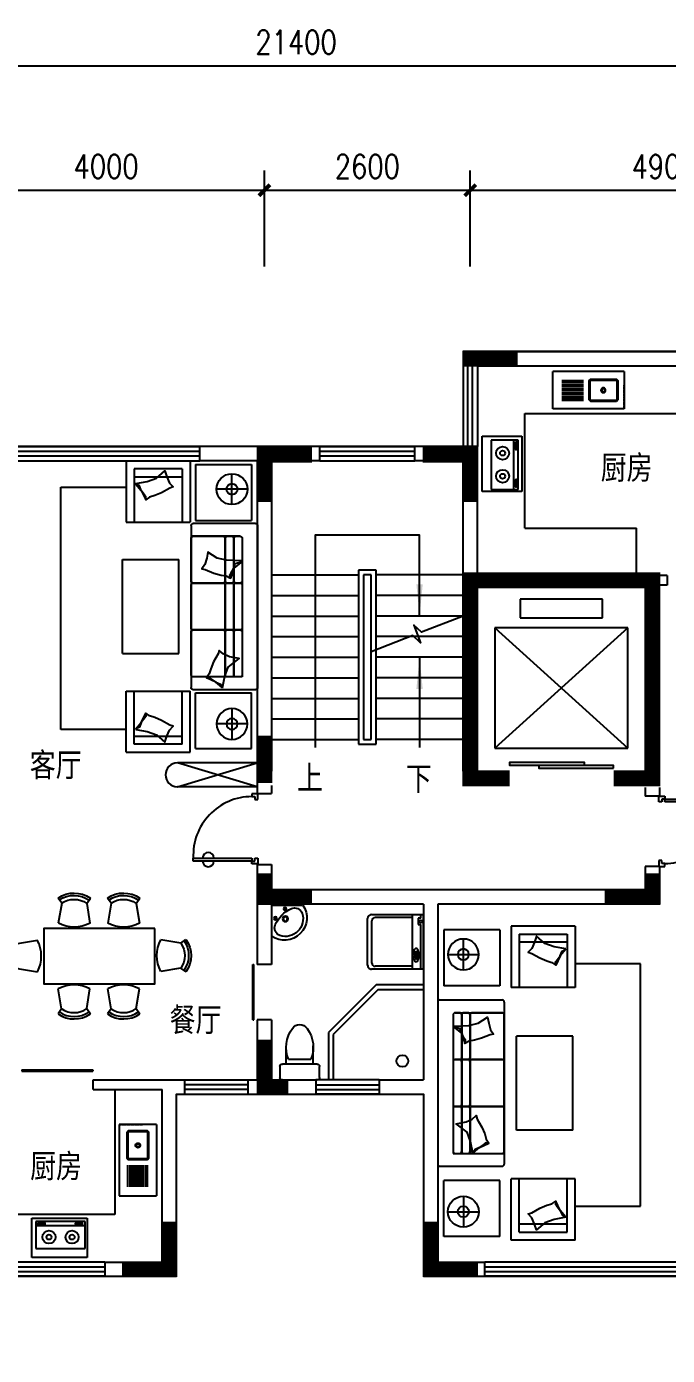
# Model space of a CAD drawing. Header units: millimetres. Extents: x 1193 to 32691, y 722 to 32497.
# Drawn here: x 12768 to 20865, y 15711 to 32497 of the extents above; entities that cross this region are included whole.
import ezdxf
from ezdxf.enums import TextEntityAlignment as Align

# ---------------------------------------------------------------- set-up
doc = ezdxf.new("R2010")
doc.units = ezdxf.units.MM
doc.linetypes.add('HIDDEN', pattern=[0.375, 0.25, -0.125])
for name, color, linetype in [('DT', 7, 'Continuous'), ('JJ', 6, 'Continuous'), ('PUB_DIM', 3, 'Continuous'), ('PUB_H', 13, 'Continuous'), ('STAIR', 2, 'Continuous'), ('TEXT', 7, 'Continuous'), ('TOILET', 7, 'Continuous'), ('TOTHER', 7, 'Continuous'), ('WALL', 4, 'Continuous'), ('WC', 10, 'Continuous'), ('WINDOW', 5, 'Continuous'), ('WINDOW_TEXT', 7, 'Continuous'), ('轮廓线', 240, 'Continuous')]:
    doc.layers.add(name, color=color, linetype=linetype)
doc.styles.add('-黑体', font='simhei.ttf')
doc.styles.add('DIM_FONT', font='SIMPLEX.shx', dxfattribs={"width": 0.8})
doc.styles.add('SIMPLEX', font='SIMPLEX.SHX')
doc.styles.get("Standard").update_dxf_attribs({"font": 'arial.ttf'})
doc.dimstyles.new('DIMN', dxfattribs={"dimtxt": 300, "dimasz": 1, "dimexe": 250, "dimexo": 300, "dimgap": 150, "dimtad": 1, "dimdec": 0, "dimdsep": 46, "dimtxsty": 'DIM_FONT', "dimblk": '_DIMX', "dimblk1": 'ARCHTICK', "dimblk2": 'ARCHTICK', "dimcen": 0.1, "dimclrt": 7, "dimadec": 0, "dimazin": 0, "dimtfac": 1, "dimtdec": 0, "dimtix": 1, "dimtmove": 2, "dimatfit": 3, "dimldrblk": '_DIMX', "dimfxl": 1, "dimtolj": 1, "dimtzin": 0, "dimarcsym": 0})

# ---------------------------------------------------------------- blocks, each defined once
blk = doc.blocks.new('_LIFTD')
for points in [[(-0.548, -0.602), (-0.548, -0.774), (0.241, -0.774), (0.241, -0.602), (-0.548, -0.602)], [(-0.241, -0.784), (-0.241, -0.955), (0.548, -0.955), (0.548, -0.784), (-0.241, -0.784)]]:
    blk.add_lwpolyline(points)
blk = doc.blocks.new('_C10')
at = {"layer": 'JJ'}
for p, q in [((-355, -581), (-355, 606)), ((-355, 606), (355, 606)), ((355, -581), (355, 606)), ((-355, -581), (355, -581))]:
    blk.add_line(p, q, dxfattribs=at)
at = {"flags": 9}
for tag in ['XSIZE', 'YSIZE']:
    blk.add_attdef(tag, (0, 0), '', height=0.5, dxfattribs=at)
blk = doc.blocks.new('M_C34MSO')
for p, q in [((-1058, -186), (-1058, 600)), ((-1031, 627), (1015, 627)), ((-896, 8), (-896, 627)), ((881, -19), (881, 627)), ((1042, -186), (1042, 600)), ((-869, -19), (881, -19)), ((-1031, -213), (1015, -213))]:
    blk.add_line(p, q)
for points in [[(-869, 196), (-331, 196, 0.414214), (-304, 223), (-304, 600, 0.414214), (-331, 627), (-869, 627, 0.414214), (-896, 600), (-896, 223, 0.414214)], [(-277, 196), (261, 196, 0.414214), (288, 223), (288, 600, 0.414214), (261, 627), (-277, 627, 0.414214), (-304, 600), (-304, 223, 0.414214)], [(315, 196), (854, 196, 0.414214), (881, 223), (881, 600, 0.414214), (854, 627), (315, 627, 0.414214), (288, 600), (288, 223, 0.414214)], [(-869, 89), (-331, 89, 0.414214), (-304, 115), (-304, 169, 0.414214), (-331, 196), (-869, 196, 0.414214), (-896, 169), (-896, 115, 0.414214)], [(-277, 89), (261, 89, 0.414214), (288, 115), (288, 169, 0.414214), (261, 196), (-277, 196, 0.414214), (-304, 169), (-304, 115, 0.414214)], [(315, 89), (854, 89, 0.414214), (881, 115), (881, 169, 0.414214), (854, 196), (315, 196, 0.414214), (288, 169), (288, 115, 0.414214)], [(-869, -19), (-331, -19, 0.414214), (-304, 8), (-304, 62, 0.414214), (-331, 89), (-869, 89, 0.414214), (-896, 62), (-896, 8, 0.414214)], [(-277, -19), (261, -19, 0.414214), (288, 8), (288, 62, 0.414214), (261, 89), (-277, 89, 0.414214), (-304, 62), (-304, 8, 0.414214)], [(315, -19), (854, -19, 0.414214), (881, 8), (881, 62, 0.414214), (854, 89), (315, 89, 0.414214), (288, 62), (288, 8, 0.414214)]]:
    blk.add_lwpolyline(points, format="xyb", close=True)
for centre, start, end in [((-1031, 600), 90, 180), ((1015, 600), 0, 90), ((-869, 8), 180, 270), ((854, 8), 270, 0), ((-1031, -186), 180, 270), ((1015, -186), 270, 0)]:
    blk.add_arc(centre, 26.9, start, end)
at = {"width": 0.8, "flags": 9}
for tag in ['XSIZE', 'YSIZE']:
    blk.add_attdef(tag, (0, 0), '', height=0.5, dxfattribs=at)
blk = doc.blocks.new('_C11')
at = {"layer": 'JJ'}
for p, q in [((-706, 0), (0, 0)), ((-706, 0), (-706, -706)), ((0, 0), (0, -706)), ((-246, -506), (-246, -116)), ((-51, -311), (-441, -311)), ((-706, -706), (0, -706))]:
    blk.add_line(p, q, dxfattribs=at)
for radius in [195, 69.7]:
    blk.add_circle((-246, -311), radius, dxfattribs=at)
at = {"flags": 9}
for tag in ['XSIZE', 'YSIZE']:
    blk.add_attdef(tag, (0, 0), '', height=0.5, dxfattribs=at)
blk = doc.blocks.new('_C9')
at = {"layer": 'JJ'}
for p, q in [((0, 0), (0, -774)), ((0, 0), (806, 0)), ((806, 0), (806, -774)), ((101, -101), (101, -774)), ((706, -101), (101, -101)), ((706, -101), (706, -774)), ((101, -202), (706, -202)), ((0, -774), (806, -774))]:
    blk.add_line(p, q, dxfattribs=at)
blk.add_lwpolyline([(119, -288), (265, -261), (381, -219), (487, -128), (512, -203), (545, -281), (591, -330), (548, -344), (444, -402), (359, -439), (295, -459), (245, -493), (247, -451), (233, -437), (190, -375), (165, -317), (122, -295), (190, -375), (245, -493)], dxfattribs=at)
at = {"flags": 9}
for tag in ['XSIZE', 'YSIZE']:
    blk.add_attdef(tag, (0, 0), '', height=0.5, dxfattribs=at)
blk = doc.blocks.new('SAFA')
at = {"layer": 'JJ'}
for p, q in [((-1735, 1555), (-2561, 1555)), ((-2561, 1555), (-2561, -1507)), ((-2561, -1507), (-1735, -1507))]:
    blk.add_line(p, q, dxfattribs=at)
for points in [[(-442, 882), (-415, 737), (-373, 621), (-232, 515), (-357, 490), (-434, 456), (-484, 411), (-498, 454), (-556, 558), (-593, 643), (-613, 707), (-647, 757), (-605, 755), (-591, 769), (-529, 812), (-471, 837), (-449, 880), (-529, 812), (-647, 757)], [(-194, -721), (-392, -729), (-512, -756), (-629, -832), (-644, -755), (-667, -673), (-706, -618), (-662, -610), (-551, -566), (-462, -541), (-396, -529), (-342, -502), (-349, -543), (-337, -559), (-302, -626), (-285, -686), (-196, -714), (-302, -626), (-342, -502)]]:
    blk.add_lwpolyline(points, dxfattribs=at)
at = {"layer": 'JJ', "extrusion": (0, 0, -1), "xscale": -1, "zscale": -1, "rotation": 1.363709145607572e-10}
for name, p in [('_C9', (1735, 1983)), ('_C11', (78, 1936))]:
    blk.add_blockref(name, p, dxfattribs=at)
at = {"layer": 'JJ', "rotation": 90}
blk.add_blockref('M_C34MSO', (-213, 8), dxfattribs=at)
at = {"layer": 'JJ', "extrusion": (0, 0, -1), "zscale": -1, "rotation": 179.9999999998636}
for name, p in [('_C10', (1351, 12)), ('_C9', (1735, -1983)), ('_C11', (78, -1936))]:
    blk.add_blockref(name, p, dxfattribs=at)
blk = doc.blocks.new('M_E19')
for p, q in [((-323, -113), (-323, -456)), ((299, -113), (-323, -113)), ((299, -456), (299, -113)), ((-323, -400), (299, -400)), ((-323, -456), (299, -456)), ((-291, -422), (-291, -434)), ((-216, -432), (-280, -432)), ((-280, -432), (-280, -448)), ((-280, -448), (-216, -448)), ((-216, -448), (-216, -432)), ((-199, -423), (-199, -434)), ((182, -422), (182, -434)), ((193, -432), (193, -448)), ((257, -432), (193, -432)), ((193, -448), (257, -448)), ((257, -448), (257, -432)), ((274, -423), (274, -434))]:
    blk.add_line(p, q)
for points in [[(-199, -423, 0.259034), (-201, -420, 0.076276), (-213, -415, 0.036515), (-226, -412, 0.026615), (-245, -411, 0.026615), (-264, -412, 0.036515), (-277, -415, 0.076276), (-289, -420, 0.259034), (-291, -423, 0.078462), (-291, -424, 0.056762)], [(-199, -434, 0.259034), (-201, -430, 0.076276), (-213, -425, 0.036515), (-226, -423, 0.026615), (-245, -422, 0.026615), (-264, -423, 0.036515), (-277, -425, 0.076276), (-289, -430, 0.259034), (-291, -434, 0.259034), (-289, -437, 0.056762), (-280, -441, 0.036515)], [(-216, -443, 0.008736), (-213, -442, 0.076276), (-201, -437, 0.259034), (-199, -434, 0.259034)], [(274, -423, 0.259034), (272, -420, 0.076276), (260, -415, 0.036515), (247, -412, 0.026615), (228, -411, 0.026615), (209, -412, 0.036515), (196, -415, 0.076276), (184, -420, 0.259034), (182, -423, 0.078462), (182, -424, 0.056762)], [(274, -434, 0.259034), (272, -430, 0.076276), (260, -425, 0.036515), (247, -423, 0.026615), (228, -422, 0.026615), (209, -423, 0.036515), (196, -425, 0.076276), (184, -430, 0.259034), (182, -434, 0.259034), (184, -437, 0.056762), (193, -441, 0.036515)], [(257, -443, 0.008736), (260, -442, 0.076276), (272, -437, 0.259034), (274, -434, 0.259034)]]:
    blk.add_lwpolyline(points, format="xyb")
at = {"layer": 'TOTHER', "linetype": 'Continuous'}
for p, q in [((-350, 0), (350, 0)), ((-350, -500), (-350, 0)), ((350, 0), (350, -500)), ((350, -500), (-350, -500))]:
    blk.add_line(p, q, dxfattribs=at)
for centre, radius in [((-158, -259), 82.5), ((-158, -259), 31.6), ((134, -259), 82.5), ((134, -259), 31.6)]:
    blk.add_circle(centre, radius, dxfattribs=at)
at = {"width": 0.8, "flags": 9}
for tag in ['XSIZE', 'YSIZE']:
    blk.add_attdef(tag, (0, 0), '', height=0.5, dxfattribs=at)
blk = doc.blocks.new('_WBLK')
for p, q in [((-0.5, 0.5), (0.5, 0.5)), ((0.5, 0.1667), (-0.5, 0.1667)), ((0.5, -0.1667), (-0.5, -0.1667)), ((-0.5, -0.5), (0.5, -0.5))]:
    blk.add_line(p, q)
at = {"layer": 'WINDOW_TEXT', "style": 'SIMPLEX', "flags": 9}
blk.add_attdef('A', text='', height=1, dxfattribs=at).set_placement((0, 1.5), align=Align.MIDDLE)
blk = doc.blocks.new('_ARCHTICK')
at = {"color": 0, "linetype": 'ByBlock', "const_width": 0.15}
blk.add_lwpolyline([(-0.5, -0.5), (0.5, 0.5)], dxfattribs=at)
blk = doc.blocks.new('_DIMX')
at = {"const_width": 50}
blk.add_lwpolyline([(-70, -70), (70, 70)], dxfattribs=at)
blk = doc.blocks.new('_E8EJY')
at = {"layer": 'WC', "linetype": 'Continuous'}
for p, q in [((-900, 471), (0, 471)), ((-900, 0), (-900, 471)), ((0, 471), (0, 0)), ((-900, 0), (0, 0))]:
    blk.add_line(p, q, dxfattribs=at)
at = {"layer": 'WC', "linetype": 'HIDDEN'}
blk.add_line((-900, 471), (-900, 171), dxfattribs=at)
at = {"layer": 'WC'}
for p, q in [((-808, 353), (-809, 351)), ((-809, 120), (-809, 351)), ((-807, 357), (-808, 353)), ((-804, 361), (-807, 357)), ((-801, 363), (-804, 361)), ((-797, 363), (-801, 363)), ((-797, 363), (-484, 363)), ((-472, 351), (-472, 120)), ((-387, 367), (-114, 367)), ((-387, 339), (-114, 339)), ((-387, 317), (-114, 317)), ((-387, 289), (-114, 289)), ((-387, 267), (-114, 267)), ((-387, 239), (-114, 239)), ((-387, 217), (-114, 217)), ((-387, 189), (-114, 189)), ((-484, 108), (-797, 108)), ((-387, 167), (-114, 167)), ((-387, 139), (-114, 139)), ((-387, 117), (-114, 117))]:
    blk.add_line(p, q, dxfattribs=at)
blk.add_lwpolyline([(-803, 376), (-478, 376), (-460, 357), (-460, 114), (-478, 96), (-803, 96), (-820, 114), (-820, 357)], close=True, dxfattribs=at)
for points in [[(-472, 351), (-473, 355), (-475, 359), (-478, 362), (-482, 363), (-484, 363)], [(-666, 236), (-665, 225), (-659, 216), (-652, 209), (-642, 206), (-632, 206), (-622, 209), (-614, 216), (-609, 225), (-607, 236), (-609, 246), (-614, 255), (-622, 262), (-632, 266), (-642, 266), (-652, 262), (-659, 255), (-665, 246), (-666, 236)], [(-656, 236), (-655, 229), (-651, 223), (-646, 219), (-640, 216), (-633, 216), (-627, 219), (-622, 223), (-619, 229), (-618, 236), (-619, 242), (-622, 248), (-627, 253), (-633, 255), (-640, 255), (-646, 253), (-651, 248), (-655, 242), (-656, 236)], [(-809, 120), (-808, 116), (-806, 112), (-803, 109), (-799, 108), (-797, 108)], [(-484, 108), (-480, 109), (-476, 111), (-474, 114), (-472, 118), (-472, 120)]]:
    blk.add_lwpolyline(points, dxfattribs=at)
at = {"style": 'DIM_FONT', "width": 0.8, "flags": 9}
for tag in ['XSIZE', 'YSIZE']:
    blk.add_attdef(tag, (0, 0), '', height=0.5, dxfattribs=at)
blk = doc.blocks.new('M_A22TIB')
for p, q in [((-0.449, 0.076), (-0.449, 0.898)), ((-0.449, 0.898), (-0.408, 0.898)), ((-0.408, 0.898), (-0.408, 0.076)), ((-0.49, 0.076), (-0.449, 0.076)), ((-0.49, -0.006), (-0.49, 0.076)), ((-0.449, 0.076), (-0.449, 0.035)), ((-0.408, 0.076), (-0.449, 0.076)), ((-0.449, 0.035), (-0.408, 0.035)), ((-0.408, 0.035), (-0.408, -0.006)), ((0.455, 0.035), (0.414, 0.035)), ((0.414, 0.035), (0.414, -0.006)), ((0.496, 0.076), (0.455, 0.076)), ((0.455, 0.076), (0.455, 0.035)), ((0.496, -0.006), (0.496, 0.076)), ((-0.408, -0.006), (-0.49, -0.006)), ((-0.49, -0.006), (-0.49, -0.006)), ((0.414, -0.006), (0.496, -0.006)), ((0.496, -0.006), (0.496, -0.006))]:
    blk.add_line(p, q)
for centre, radius, start, end in [((-0.449, 0.689), 0.0791, 90, 270), ((-0.367, 0.077), 0.822, 359.9283, 92.866), ((-0.408, 0.689), 0.0791, 270, 90)]:
    blk.add_arc(centre, radius, start, end)
blk = doc.blocks.new('M_A13ZTG')
for p, q in [((-0.502, 0.208), (0.498, 0.208)), ((-0.502, 0.208), (-0.502, 0.19)), ((-0.502, 0.19), (0.498, 0.19)), ((0.498, 0.208), (0.498, 0.19))]:
    blk.add_line(p, q)
blk = doc.blocks.new('M_E24TTP')
at = {"layer": 'TOILET', "color": 7}
for p, q in [((-170, 200), (-170, 430)), ((170, 200), (170, 430)), ((-250, 30), (-250, 170)), ((-220, 200), (220, 200)), ((-140, 260), (140, 260)), ((250, 170), (250, 30)), ((220, 0), (-220, 0))]:
    blk.add_line(p, q, dxfattribs=at)
for centre, radius, start, end in [((0, 590), 110, 33.4509, 146.5491), ((227, 413), 398, 143.3619, 202.5495), ((-227, 413), 398, 337.4505, 36.6381), ((-220, 170), 30, 90, 180), ((220, 170), 30, 0, 90), ((-220, 30), 30, 180, 270), ((220, 30), 30, 270, 0)]:
    blk.add_arc(centre, radius, start, end, dxfattribs=at)
at = {"style": 'DIM_FONT', "width": 0.8, "flags": 9}
for tag in ['XSIZE', 'YSIZE']:
    blk.add_attdef(tag, (0, 0), '', height=0.5, dxfattribs=at)
blk = doc.blocks.new('M_E20')
for p, q in [((345, 0), (-345, 0)), ((-302, -36), (-345, -36)), ((-307, -144), (-307, -611)), ((-302, -35), (-302, -66)), ((-302, -66), (-219, -66)), ((-219, -66), (-219, -35)), ((345, -36), (-219, -36)), ((123, -87), (123, -99)), ((133, -96), (133, -113)), ((198, -96), (133, -96)), ((133, -113), (198, -113)), ((198, -113), (198, -96)), ((215, -88), (215, -99)), ((307, -144), (307, -611)), ((267, -651), (-267, -651))]:
    blk.add_line(p, q)
blk.add_lwpolyline([(83, -94, 0.185158), (88, -107, 0.102042), (108, -122, 0.060862), (133, -130, 0.047173), (166, -133, 0.047173), (200, -130, 0.060862), (225, -122, 0.102042), (245, -107, 0.185158), (250, -94, 0.185158), (245, -82, 0.102042), (225, -67, 0.060862), (200, -59, 0.047173), (166, -56, 0.047173), (133, -59, 0.060862), (108, -67, 0.102042), (88, -82, 0.185158)], format="xyb", close=True)
for points in [[(215, -88, 0.259034), (213, -85, 0.076276), (201, -80, 0.036515), (188, -77, 0.026615), (169, -76, 0.026615), (150, -77, 0.036515), (137, -80, 0.076276), (125, -85, 0.259034), (123, -88, 0.078462), (123, -89, 0.056762)], [(215, -99, 0.259034), (213, -95, 0.076276), (201, -90, 0.036515), (188, -88, 0.026615), (169, -87, 0.026615), (150, -88, 0.036515), (137, -90, 0.076276), (125, -95, 0.259034), (123, -99, 0.259034), (125, -102, 0.056762), (133, -106, 0.036515)], [(198, -108, 0.008736), (201, -107, 0.076276), (213, -102, 0.259034), (215, -99, 0.259034)]]:
    blk.add_lwpolyline(points, format="xyb")
blk.add_circle((-259, -35), 17.5)
for centre, start, end in [((-267, -611), 180, 270), ((267, -611), 270, 0)]:
    blk.add_arc(centre, 40, start, end)
at = {"layer": 'TOTHER', "linetype": 'Continuous'}
for p, q in [((-345, -656), (-345, 0)), ((345, 0), (345, -656)), ((-345, -145), (345, -145)), ((295, -706), (-295, -706))]:
    blk.add_line(p, q, dxfattribs=at)
for centre, start, end in [((-295, -656), 180, 270), ((295, -656), 270, 0)]:
    blk.add_arc(centre, 50, start, end, dxfattribs=at)
at = {"width": 0.8, "flags": 9}
for tag in ['XSIZE', 'YSIZE']:
    blk.add_attdef(tag, (0, 0), '', height=0.5, dxfattribs=at)
blk = doc.blocks.new('M_E12')
at = {"color": 7}
for q in [(0, -393), (392, 0)]:
    blk.add_line((0, 0), q, dxfattribs=at)
for centre, radius in [((48, -168), 19), ((48, -168), 10), ((175, -175), 34.6), ((168, -48), 19), ((175, -175), 26.5), ((168, -48), 10)]:
    blk.add_circle(centre, radius, dxfattribs=at)
for centre, radius, start, end in [((161, -163), 282, 235.0241, 35.2347), ((418, -420), 410, 114.3843, 155.6157), ((174, -176), 222, 251.5651, 18.4349), ((290, -138), 100, 18.4349, 114.3843), ((136, -292), 100, 155.6157, 251.5651)]:
    blk.add_arc(centre, radius, start, end, dxfattribs=at)
at = {"width": 0.8, "flags": 9}
for tag in ['XSIZE', 'YSIZE']:
    blk.add_attdef(tag, (0, 0), '', height=0.5, dxfattribs=at)
blk = doc.blocks.new('_ARROW')
blk.add_solid([(0, 0), (-1, 0.1), (-1, -0.1)])
blk = doc.blocks.new('_E4MQF')
at = {"layer": 'PUB_DIM'}
for p, q in [((-600, 541), (0, 541)), ((-600, 31), (0, 31))]:
    blk.add_line(p, q, dxfattribs=at)
for points in [[(-600, 0), (0, 0), (0, 600), (-600, 600)], [(-205, 22), (-205, 6), (-149, 6), (-149, 22)]]:
    blk.add_lwpolyline(points, close=True, dxfattribs=at)
blk.add_circle((-95, 17), 9.03, dxfattribs=at)
at = {"style": 'DIM_FONT', "width": 0.8, "flags": 9}
for tag in ['XSIZE', 'YSIZE']:
    blk.add_attdef(tag, (0, 0), '', height=0.5, dxfattribs=at)
blk = doc.blocks.new('A$C696326CC')
at = {"layer": 'PUB_H', "rotation": 324.6600000000053}
blk.add_blockref('_E4MQF', (489, 0), dxfattribs=at)
blk = doc.blocks.new('_C12HYY')
at = {"layer": 'JJ'}
for p, q in [((-121, 174), (-185, 221)), ((-121, 174), (130, 212)), ((-126, -142), (-193, -187)), ((-126, -142), (123, -188))]:
    blk.add_line(p, q, dxfattribs=at)
for centre, radius, start, end in [((102, 12), 356, 143.9219, 214.0241), ((102, 12), 326, 143.9219, 214.0241), ((102, 12), 276, 143.9219, 214.0241), ((-249, 18), 425, 330.9005, 27.0455)]:
    blk.add_arc(centre, radius, start, end, dxfattribs=at)
at = {"style": 'DIM_FONT', "width": 0.8, "flags": 9}
for tag in ['XSIZE', 'YSIZE']:
    blk.add_attdef(tag, (-24, 18), '', height=0.5, rotation=356.9059, dxfattribs=at)
for tag in ['XSIZE', 'YSIZE']:
    blk.add_attdef(tag, (0, 0), '', height=0.5, dxfattribs=at)
blk = doc.blocks.new('_C11DKQ')
at = {"layer": 'JJ'}
for p, q in [((-1166, 312), (-1212, 377)), ((-849, 313), (-804, 379)), ((-541, 312), (-587, 377)), ((-224, 313), (-179, 379)), ((-1166, 312), (-1207, 62)), ((-849, 313), (-807, 63)), ((-541, 312), (-582, 62)), ((-224, 313), (-182, 63)), ((332, -194), (82, -153)), ((332, -194), (397, -148)), ((333, -511), (83, -553)), ((333, -511), (399, -556))]:
    blk.add_line(p, q, dxfattribs=at)
blk.add_lwpolyline([(-1400, -700), (0, -700), (0, 0), (-1400, 0)], close=True, dxfattribs=at)
for centre, radius, start, end in [((-1007, 87), 356, 55.1246, 125.2269), ((-1007, 87), 326, 55.1246, 125.2269), ((-1007, 87), 276, 55.1246, 125.2269), ((-382, 87), 356, 55.1246, 125.2269), ((-382, 87), 326, 55.1246, 125.2269), ((-382, 87), 276, 55.1246, 125.2269), ((-1008, 438), 425, 242.1033, 298.2483), ((-383, 438), 425, 242.1033, 298.2483), ((458, -352), 425, 152.1033, 208.2483), ((107, -353), 326, 325.1246, 35.2269), ((107, -353), 356, 325.1246, 35.2269), ((107, -353), 276, 325.1246, 35.2269)]:
    blk.add_arc(centre, radius, start, end, dxfattribs=at)
at = {"layer": 'JJ', "xscale": -1}
for p, rotation in [((-1604, -344), 178.7972248939161), ((-1021, -894), 268.7972248939161), ((-396, -894), 268.7972248939161)]:
    blk.add_blockref('_C12HYY', p, dxfattribs=dict(at, rotation=rotation))
at = {"style": 'DIM_FONT', "width": 0.8, "flags": 9}
for tag in ['XSIZE', 'YSIZE']:
    blk.add_attdef(tag, (0, 0), '', height=0.5, dxfattribs=at)

msp = doc.modelspace()

# ---------------------------------------------------------------- linework, layer by layer
at = {"layer": 'DT'}
for points in [[(18973.4, 28301.4, 200, 200, 0), (18373.4, 28301.4, 200, 200, 0), (18373.4, 28201.4, 0, 0, 0)], [(16373.4, 27090.3, 200, 200, 0), (15773.4, 27090.3, 200, 200, 0), (15773.4, 26490.3, 0, 0, 0)], [(17773.4, 27090.3, 200, 200, 0), (18373.4, 27090.3, 200, 200, 0), (18373.4, 26490.3, 0, 0, 0)], [(16373.4, 21501.4, 200, 200, 0), (15773.4, 21501.4, 200, 200, 0), (15773.4, 21801.4, 0, 0, 0)], [(20073.4, 21501.4, 200, 200, 0), (20673.4, 21501.4, 200, 200, 0), (20673.4, 21801.4, 0, 0, 0)], [(16073.4, 19101.4, 200, 200, 0), (15773.4, 19101.4, 200, 200, 0), (15773.4, 19701.4, 0, 0, 0)]]:
    msp.add_lwpolyline(points, format="xyseb", dxfattribs=at)
at = {"layer": 'DT', "const_width": 200}
for points in [[(18373.4, 22901.4), (18373.4, 25501.4), (20673.4, 25501.4), (20673.4, 22901.4)], [(15773.4, 23541.4), (15773.4, 22941.4)], [(18870.7, 23001.4), (18373.4, 23001.4)], [(20673.4, 23001.4), (20185, 23001.4)], [(13973.4, 16801.4), (14573.4, 16801.4), (14573.4, 17401.4)], [(18473.4, 16801.4), (17873.4, 16801.4), (17873.4, 17401.4)]]:
    msp.add_lwpolyline(points, dxfattribs=at)
at = {"layer": 'JJ'}
for p, q in [((19063.4, 26161.4), (19063.4, 27611.4)), ((19063.4, 27611.4), (21713.4, 27611.4)), ((13201.7, 26677.7), (14028.3, 26677.7)), ((13201.7, 23616.1), (13201.7, 26677.7)), ((19063.4, 26161.4), (20473.5, 26161.4)), ((20473.5, 25561.4), (20473.5, 26161.4)), ((14028.3, 23616.1), (13201.7, 23616.1)), ((15683.4, 23195.3), (14673.8, 23195.3)), ((14673.8, 22895.3), (15683.4, 23195.3)), ((15683.4, 22895.3), (14673.8, 23195.3)), ((15683.4, 22895.3), (14673.8, 22895.3)), ((17183.4, 20391.4), (16583.4, 19791.4)), ((17208.2, 20331.4), (16643.4, 19766.5)), ((17783.4, 20391.4), (17183.4, 20391.4)), ((17783.4, 20331.4), (17208.2, 20331.4)), ((16583.4, 19791.4), (16583.4, 19191.4)), ((16643.4, 19766.5), (16643.4, 19191.4)), ((13883.4, 19071.4), (13883.4, 17491.4)), ((13883.4, 17491.4), (12433.4, 17491.4))]:
    msp.add_line(p, q, dxfattribs=at)
for points in [[(15493.8, 25748.9), (15295.6, 25756.9), (15175.6, 25783.8), (15058.4, 25860), (15043.8, 25782.9), (15020.3, 25701.4), (14981.8, 25646.5), (15025.7, 25638.1), (15136.2, 25594.4), (15225.3, 25568.7), (15292, 25557.1), (15345.7, 25529.9), (15338.5, 25570.8), (15350.7, 25586.8), (15385.2, 25653.9), (15402.6, 25714.2), (15491.8, 25741.8), (15385.2, 25653.9), (15345.7, 25529.9)], [(15245.5, 24145.6), (15272.5, 24291.5), (15314.7, 24407), (15455.4, 24513.4), (15330.8, 24537.9), (15253.1, 24571.7), (15203.6, 24616.9), (15189.5, 24574.5), (15132, 24470.6), (15095, 24385.5), (15074.9, 24320.9), (15041, 24271.2), (15082.5, 24273), (15096.8, 24258.8), (15158.9, 24216), (15216.5, 24190.9), (15238.8, 24148.5), (15158.9, 24216), (15041, 24271.2)]]:
    msp.add_lwpolyline(points, dxfattribs=at)
msp.add_circle((17516.5, 19430.2), 74.3, dxfattribs=at)
msp.add_arc((14673.8, 23045.3), 150, 90, 270, dxfattribs=at)
at = {"layer": 'STAIR'}
for p, q in [((15863.4, 25571.4), (16963.4, 25571.4)), ((17183.4, 25631.4), (16963.4, 25631.4)), ((16963.4, 25631.4), (16963.4, 23431.4)), ((17123.4, 25571.4), (17023.4, 25571.4)), ((17023.4, 25571.4), (17023.4, 23491.4)), ((17123.4, 23491.4), (17123.4, 25571.4)), ((17183.4, 23431.4), (17183.4, 25631.4)), ((18283.4, 25571.4), (17183.4, 25571.4)), ((15863.4, 25311.4), (16963.4, 25311.4)), ((18283.4, 25311.4), (17183.4, 25311.4)), ((19003.4, 25263), (19003.4, 25026.8)), ((20043.4, 25263), (19003.4, 25263)), ((20043.4, 25026.8), (20043.4, 25263)), ((15863.4, 25051.4), (16963.4, 25051.4)), ((18283.4, 25051.4), (17183.4, 25051.4)), ((19003.4, 25026.8), (20043.4, 25026.8)), ((20363.4, 24900.3), (18683.4, 23381.8)), ((18683.4, 24900.3), (20363.4, 23381.8)), ((20363.4, 24900.3), (18683.4, 24900.3)), ((18683.4, 24900.3), (18683.4, 23381.8)), ((20363.4, 23381.8), (20363.4, 24900.3)), ((15863.4, 24791.4), (16963.4, 24791.4)), ((18283.4, 24791.4), (17183.4, 24791.4)), ((15863.4, 24531.4), (16963.4, 24531.4)), ((18283.4, 24531.4), (17183.4, 24531.4)), ((15863.4, 24271.4), (16963.4, 24271.4)), ((18283.4, 24271.4), (17183.4, 24271.4)), ((15863.4, 24011.4), (16963.4, 24011.4)), ((18283.4, 24011.4), (17183.4, 24011.4)), ((15863.4, 23751.4), (16963.4, 23751.4)), ((18283.4, 23751.4), (17183.4, 23751.4)), ((15863.4, 23491.4), (16963.4, 23491.4)), ((16963.4, 23431.4), (17183.4, 23431.4)), ((17023.4, 23491.4), (17123.4, 23491.4)), ((18283.4, 23491.4), (17183.4, 23491.4)), ((18683.4, 23381.8), (20363.4, 23381.8))]:
    msp.add_line(p, q, dxfattribs=at)
for points in [[(17733.4, 25051.4), (17733.4, 26071.4), (16413.4, 26071.4), (16413.4, 23391.4)], [(18283.4, 25049.4), (17759.3, 24846.5), (17660.1, 24936.7), (17746.7, 24712.9), (17647.4, 24803.2), (17123.4, 24600.3)], [(17733.4, 24531.4), (17733.4, 23391.4)]]:
    msp.add_lwpolyline(points, dxfattribs=at)
at = {"layer": 'WALL'}
for p, q in [((18283.4, 28391.4), (18283.4, 28211.4)), ((18283.4, 28391.4), (23363.4, 28391.4)), ((18463.4, 28211.4), (18283.4, 28211.4)), ((18463.4, 28211.4), (21713.4, 28211.4)), ((18283.4, 27194.3), (18283.4, 27191.4)), ((18463.4, 27194.3), (18283.4, 27194.3)), ((18463.4, 27011.4), (18463.4, 27194.3)), ((16473.4, 27191.4), (14958.4, 27191.4)), ((14958.4, 27011.4), (14958.4, 27191.4)), ((16473.4, 27011.4), (16473.4, 27191.4)), ((18283.4, 27191.4), (17673.4, 27191.4)), ((17673.4, 27011.4), (17673.4, 27191.4)), ((15683.4, 27011.4), (14958.4, 27011.4)), ((15683.4, 27011.4), (15683.4, 22911.4)), ((15863.4, 27011.4), (15863.4, 23091.4)), ((16473.4, 27011.4), (15863.4, 27011.4)), ((18283.4, 27011.4), (17673.4, 27011.4)), ((18283.4, 23091.4), (18283.4, 27011.4)), ((18463.4, 25561.4), (18463.4, 27011.4)), ((20863.4, 25561.4), (18463.4, 25561.4)), ((20863.4, 25561.4), (20863.4, 25441.4)), ((20863.4, 25441.4), (18463.4, 25441.4)), ((18463.4, 22911.4), (18463.4, 25441.4)), ((15683.4, 22911.4), (15683.4, 22811.4)), ((15863.4, 22911.4), (15863.4, 22811.4)), ((20583.4, 22885.4), (20583.4, 22776.8)), ((20763.4, 22885.4), (20763.4, 22785.4)), ((15683.4, 22811.4), (15683.4, 22811.4)), ((15683.4, 22811.4), (15863.4, 22811.4)), ((20758, 22776.8), (20583.4, 22776.8)), ((20763.4, 22785.4), (20763.4, 22785.4)), ((15683.4, 21911.4), (15683.4, 21591.4)), ((15683.4, 21911.4), (15683.4, 21911.4)), ((15683.4, 21911.4), (15863.4, 21911.4)), ((15863.4, 21911.4), (15863.4, 21591.4)), ((20763.4, 21888.9), (20583.4, 21888.9)), ((20583.4, 21888.9), (20583.4, 21591.4)), ((20763.4, 21885.4), (20763.4, 21411.4)), ((20763.4, 21885.4), (20763.4, 21885.4)), ((15683.4, 21591.4), (15683.4, 20651.4)), ((20583.4, 21591.4), (15863.4, 21591.4)), ((15863.4, 21411.4), (15863.4, 20651.4)), ((17783.4, 21411.4), (15863.4, 21411.4)), ((17783.4, 21411.4), (17783.4, 19191.4)), ((20763.4, 21411.4), (17963.4, 21411.4)), ((17963.4, 21411.4), (17963.4, 16891.4)), ((15863.4, 20651.4), (15683.4, 20651.4)), ((15683.4, 19951.4), (15683.4, 19191.4)), ((15863.4, 19951.4), (15683.4, 19951.4)), ((15863.4, 19951.4), (15863.4, 19191.4)), ((13608.4, 19191.4), (14769.2, 19191.4)), ((13608.4, 19071.4), (13608.4, 19191.4)), ((14769.2, 19011.4), (14769.2, 19191.4)), ((15569.2, 19191.4), (15683.4, 19191.4)), ((15569.2, 19011.4), (15569.2, 19191.4)), ((15863.4, 19191.4), (16423.4, 19191.4)), ((16423.4, 19191.4), (16423.4, 19011.4)), ((17223.4, 19191.4), (17783.4, 19191.4)), ((17223.4, 19191.4), (17223.4, 19011.4)), ((13608.4, 19071.4), (14483.4, 19071.4)), ((14483.4, 16891.4), (14483.4, 19071.4)), ((14663.4, 16711.4), (14663.4, 19011.4)), ((14663.4, 19011.4), (14769.2, 19011.4)), ((15569.2, 19011.4), (16423.4, 19011.4)), ((17223.4, 19011.4), (17783.4, 19011.4)), ((17783.4, 19011.4), (17783.4, 16711.4)), ((13758.4, 16891.4), (14483.4, 16891.4)), ((13758.4, 16891.4), (13758.4, 16711.4)), ((17963.4, 16891.4), (18559.7, 16891.4)), ((18559.7, 16711.4), (18559.7, 16891.4)), ((13758.4, 16711.4), (14663.4, 16711.4)), ((17783.4, 16711.4), (18559.7, 16711.4))]:
    msp.add_line(p, q, dxfattribs=at)
at = {"layer": '轮廓线'}
msp.add_lwpolyline([(7783.4, 16711.4), (14663.4, 16711.4), (14663.4, 19011.4), (17783.4, 19011.4), (17783.4, 16711.4), (22336.1, 16711.4), (23336.1, 15711.4), (27410.7, 15711.4), (28463.4, 16764.1), (28463.4, 21738.7), (27410.7, 22791.4), (26663.4, 22791.4), (26663.4, 24771.4), (26963.4, 24771.4), (26963.4, 27591.4), (23363.4, 27591.4), (23363.4, 28391.4), (18283.4, 28391.4), (18283.4, 27191.4), (5383.4, 27191.4), (5383.4, 20111.4), (7783.4, 20111.4)], close=True, dxfattribs=at)

# ---------------------------------------------------------------- block references
at = {"layer": 'JJ', "xscale": -1}
for name, p, rotation in [('A$C696326CC', (21512.6, 27328.3), 324.6599999881572), ('_C9', (14028.3, 23330), 180.0000000001364), ('_C11', (15609.4, 23376.8), 180.0000000001364), ('M_E12', (15863.4, 21400.1), 90), ('M_E24TTP', (16219.7, 19191.4), 1.27288819484761e-07), ('_E8EJY', (14410.2, 17728.3), 90.00000000013654)]:
    msp.add_blockref(name, p, dxfattribs=dict(at, rotation=rotation))
at = {"layer": 'JJ'}
for name, p, rotation in [('_E8EJY', (19417.6, 28138.7), 179.9999999998634), ('M_E19', (18523.5, 26974.6), 90), ('_C9', (14028.3, 27011.4), 359.9999999998636), ('_C11', (15609.4, 26964.5), 359.9999999998636), ('_C10', (14336.5, 25158.3), 359.9999999998636), ('_C11DKQ', (12987.7, 20404.2), 179.9999999998635), ('M_E20', (17783.4, 20934.4), 270), ('SAFA', (17963.4, 19151.4), 180), ('M_E19', (13185.6, 16946.9), 180)]:
    msp.add_blockref(name, p, dxfattribs=dict(at, rotation=rotation))
at = {"layer": 'JJ', "extrusion": (0, 0, -1), "zscale": -1, "rotation": 270}
msp.add_blockref('M_C34MSO', (-15474.6, 25162.8), dxfattribs=at)
at = {"layer": 'STAIR', "xscale": 400, "yscale": 400, "zscale": 400}
for p, rotation in [((17733.4, 25051.4), 270), ((17733.4, 24531.4), 90)]:
    msp.add_blockref('_ARROW', p, dxfattribs=dict(at, rotation=rotation))
at = {"layer": 'WINDOW'}
for name, p, xscale, yscale, zscale, rotation in [('_WBLK', (18373.4, 27702.8), 1017.072032605181, 180.0000000089639, 1017.072032605181, 269.999999997), ('_LIFTD', (19527.8, 23008.7), 1200, 199.999999999988, 1200, 180), ('M_A22TIB', (15683.4, 22360.5), 900, 900, 900, 90), ('M_A22TIB', (20763.4, 22335.4), -900, -900, 900, 90), ('M_A13ZTG', (15773.4, 20301.4), 700, 700, 700, 90), ('_WBLK', (16823.4, 19101.4), 800, 180, 800, 180), ('_WBLK', (13158.4, 16801.4), 1200, 180, 1200, 180), ('_WBLK', (20059.7, 16801.4), 3000, 179.9999995231628, 3000, 180)]:
    msp.add_blockref(name, p, dxfattribs=dict(at, xscale=xscale, yscale=yscale, zscale=zscale, rotation=rotation))
for name, p, xscale, yscale, zscale in [('_WBLK', (13758.4, 27101.4), 2400, 180, 2400), ('_WBLK', (17073.4, 27101.4), 1200, 180, 1200), ('M_A13ZTG', (13158.4, 19131.4), 900, 900, 900), ('_WBLK', (15169.2, 19101.4), 800, 179.9999995231628, 800)]:
    msp.add_blockref(name, p, dxfattribs=dict(at, xscale=xscale, yscale=yscale, zscale=zscale))

# ---------------------------------------------------------------- texts
at = {"layer": 'TEXT', "style": '-黑体', "width": 0.8}
for s, p in [('厨房', (20021.7, 26778.1)), ('客厅', (12808.9, 23022)), ('上', (16186.3, 22860)), ('下', (17560.1, 22848.1)), ('餐厅', (14575.1, 19802.1)), ('厨房', (12813.5, 17954.7))]:
    msp.add_text(s, height=300, dxfattribs=at).set_placement(p)

# ---------------------------------------------------------------- dimensions: what is measured, and where the dimension line sits
at = {"layer": 'PUB_DIM'}
for base, p1, p2 in [((26873.4, 32000.2), (5473.4, 30679.4), (26873.4, 30679.4)), ((15773.4, 30429.4), (11773.4, 29165.1), (15773.4, 29165.1)), ((18373.4, 30429.4), (15773.4, 29165.1), (18373.4, 29165.1)), ((23273.4, 30429.4), (18373.4, 29165.1), (23273.4, 29165.1))]:
    msp.add_linear_dim(base=base, p1=p1, p2=p2, dimstyle='DIMN', dxfattribs=at).render()

doc.saveas('drawing.dxf')
